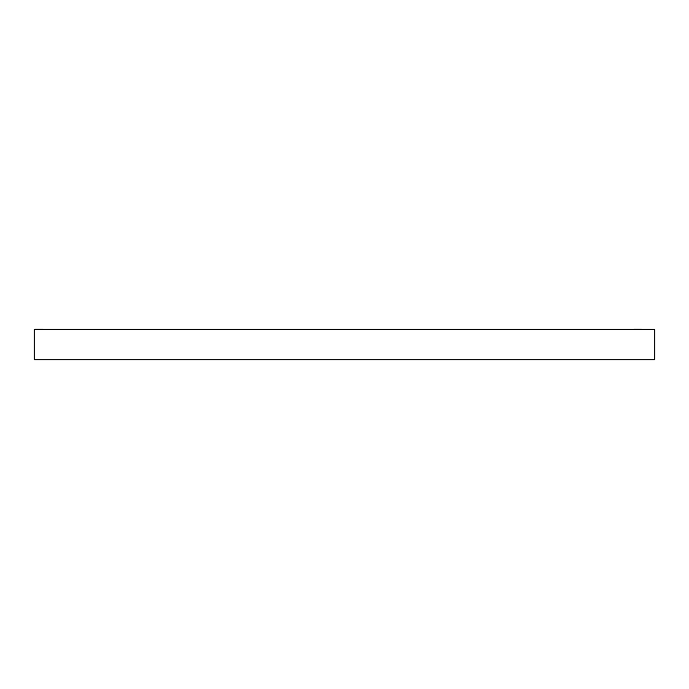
<?xml version="1.0" encoding="UTF-8"?>
<svg xmlns="http://www.w3.org/2000/svg" width="689" height="689" viewBox="0 0 689 689"><rect width="100%" height="100%" fill="white"/><g stroke="black" fill="none" stroke-linecap="round" stroke-linejoin="round"><path stroke-width="1.03" d="M35.018 329.463L43.08 329.463M633.958 329.445L641.674 329.463M654.55 329.488L34.45 329.488L34.45 359.555L654.55 359.555L654.55 329.488"/></g></svg>
